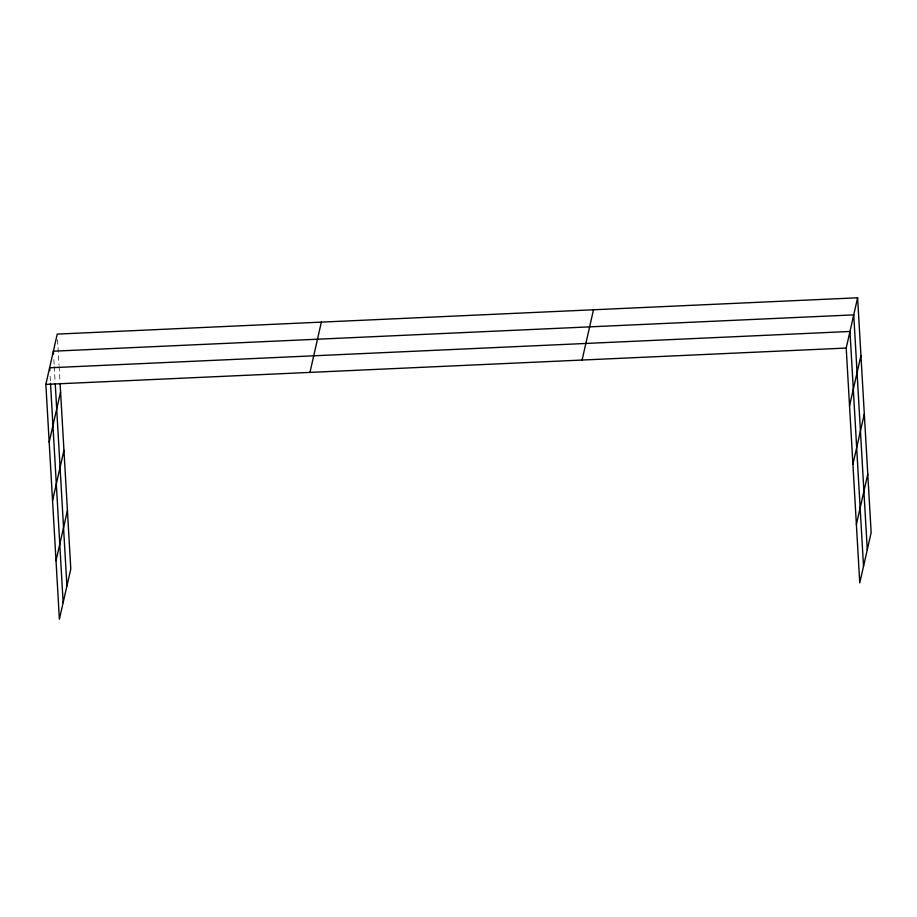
<?xml version="1.0" encoding="UTF-8"?>
<svg xmlns="http://www.w3.org/2000/svg" width="917" height="917" viewBox="0 0 917 917"><rect width="100%" height="100%" fill="white"/><g stroke="black" fill="none" stroke-linecap="round" stroke-linejoin="round"><path stroke-width="0.69" stroke-dasharray="4.58 3.44" d="M57.576 339.737L59.032 365.115M59.112 366.525L60.006 382.022M53.862 359.659L54.183 365.287M54.263 366.697L55.158 382.206M50.103 376.245L50.504 383.295"/><path stroke-width="1.38" d="M60.086 383.432L70.792 568.941L59.387 619.216L45.85 384.383L57.244 334.109L857.613 297.784L871.15 532.617L859.756 582.891L846.208 348.059L857.613 297.784M49.186 442.166L60.579 391.891M52.556 500.59L63.949 450.316M56.017 560.791L67.422 510.517M309.969 372.394L321.363 322.119M582.089 360.049L593.494 309.774M849.543 405.853L860.937 355.567M852.913 464.277L864.307 414.003M856.386 524.467L867.78 474.192M45.85 384.383L846.208 348.059M867.276 549.719L853.738 314.875L53.369 351.2L53.53 354.019M863.516 566.305L849.979 331.473L49.61 367.786L49.77 370.606M55.238 383.615L66.918 586.032M50.504 383.295L63.147 602.618"/></g></svg>
